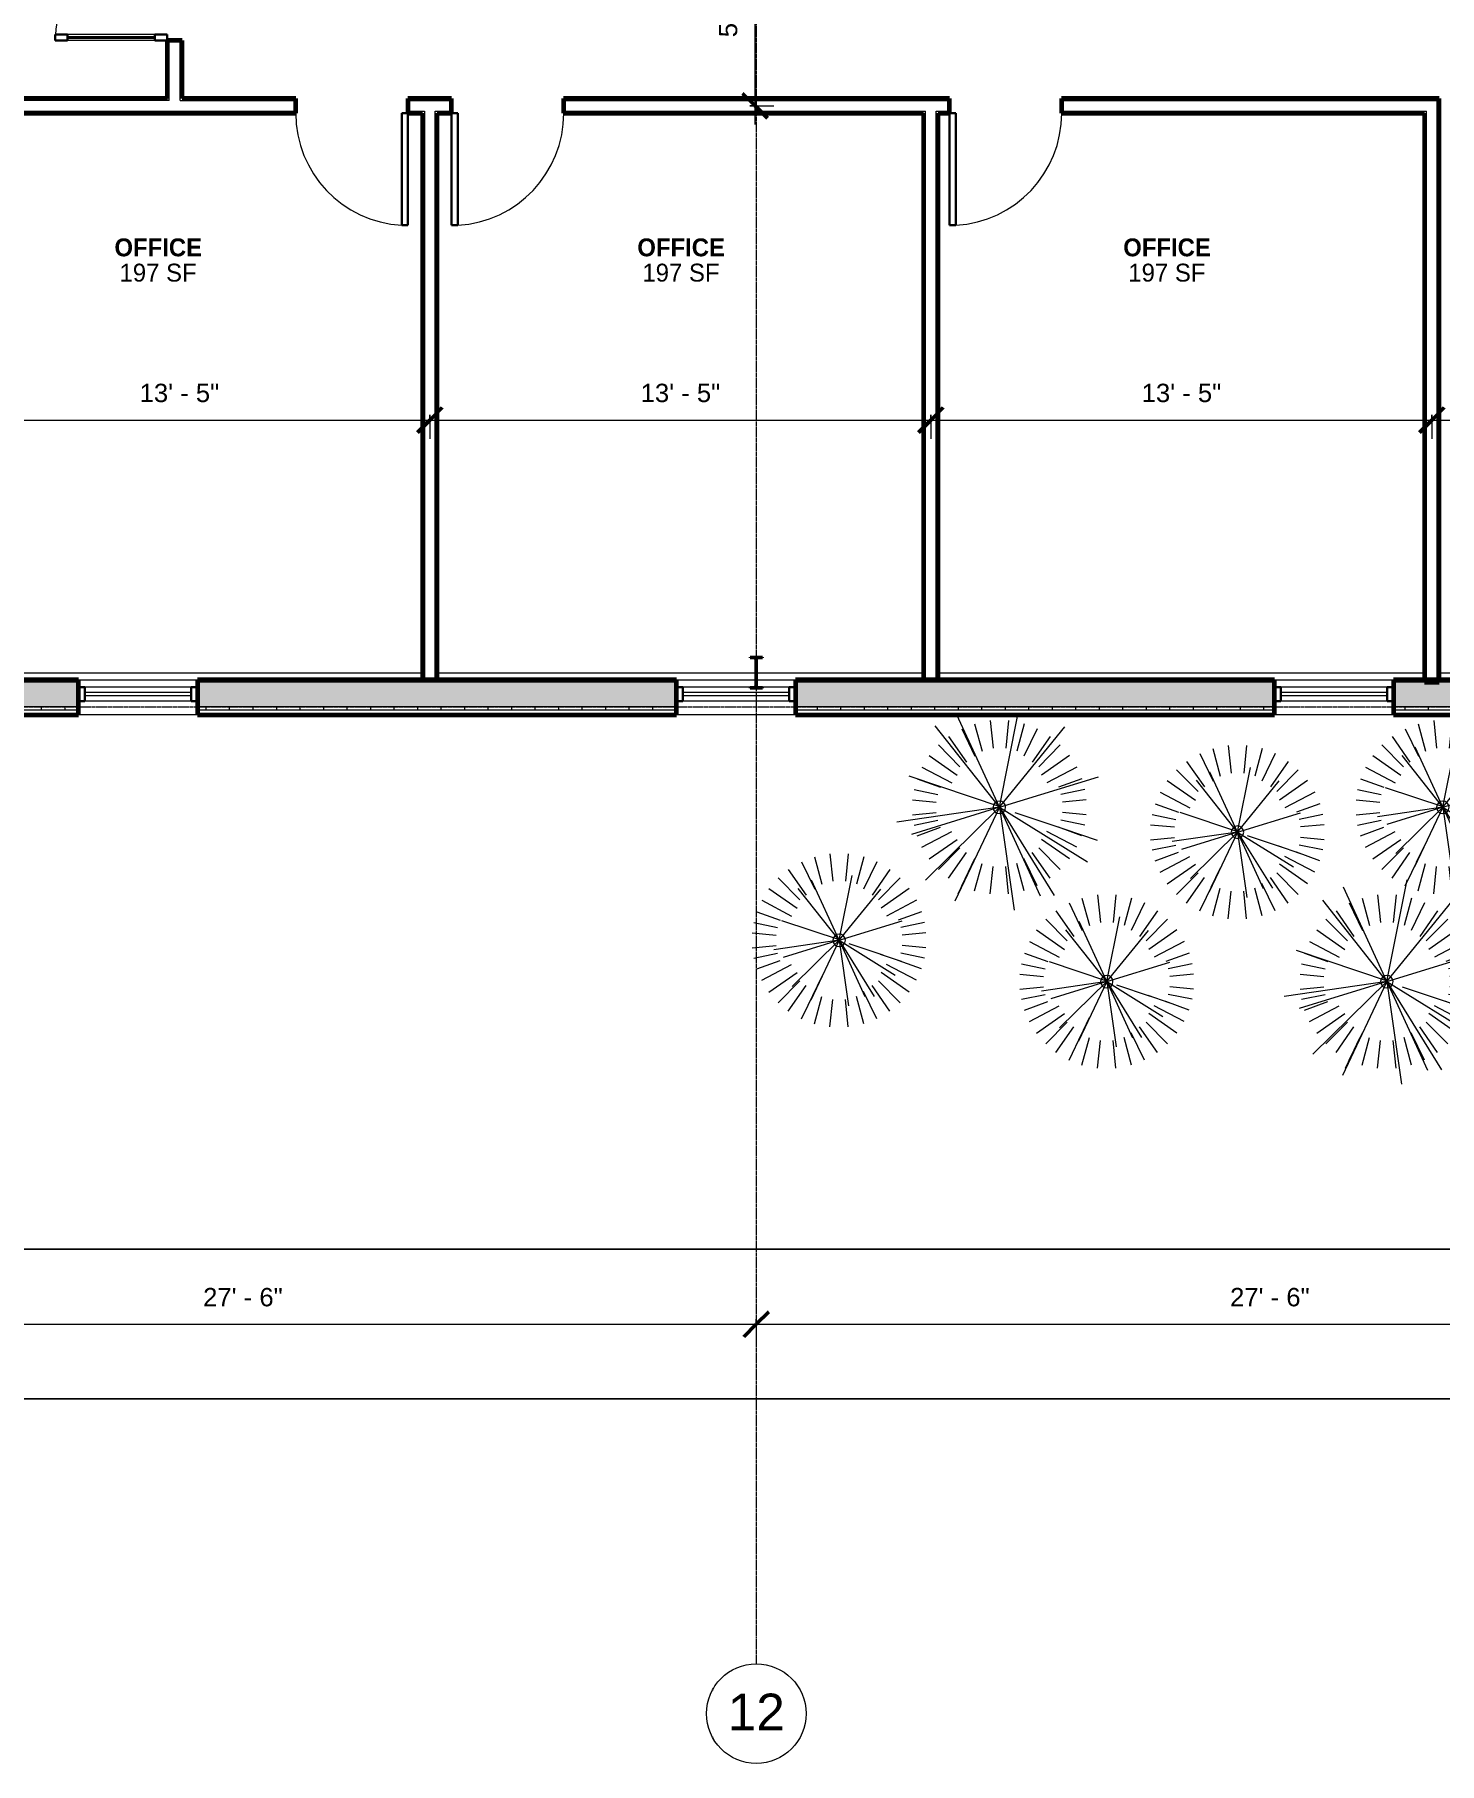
# Model space of a CAD drawing. Header units: inches. Extents: x 30 to 2293, y -1876 to -115.
# Drawn here: x 1138 to 1590, y -1876 to -1320 of the extents above; entities that cross this region are included whole.
import ezdxf

# ---------------------------------------------------------------- set-up
doc = ezdxf.new("R2010")
doc.units = ezdxf.units.IN
doc.header["$MEASUREMENT"] = 0
doc.linetypes.add('Grid Line 1_2_', pattern=[0.875, 0.5, -0.125, 0.125, -0.125])
for name, color, linetype, lineweight in [('A-ANNO-DIMS', 211, 'Continuous', 9), ('A-ANNO-DIMS-64', 211, 'Continuous', 9), ('A-AREA-IDEN', 2, 'Continuous', 9), ('A-DOOR', 31, 'Continuous', 18), ('A-DOOR-GLAZ', 31, 'Continuous', 40), ('A-GLAZ-CURT', 52, 'Continuous', 9), ('A-GLAZ-CWMG', 51, 'Continuous', 9), ('A-WALL', 113, 'Continuous', 18), ('A-WALL-PATT', 111, 'Continuous', 60), ('C-TOPO', 7, 'Continuous', 9), ('I-WALL', 2, 'Continuous', 18), ('L-PLNT', 71, 'Continuous', 9), ('L-SITE-WALL', 31, 'Continuous', 18), ('S-COLS', 52, 'Continuous', 9), ('S-GRID', 1, 'Continuous', 9), ('S-GRID-IDEN', 1, 'Continuous', 9)]:
    doc.layers.add(name, color=color, linetype=linetype, lineweight=lineweight)
doc.styles.add('Arial', font='arial.ttf', dxfattribs={"height": 5.901198})
doc.styles.add('Arial_1', font='arial.ttf', dxfattribs={"height": 11.802395})
doc.styles.add('Century Gothic', font='GOTHIC.TTF', dxfattribs={"height": 5.748447})
doc.styles.add('Century Gothic_B', font='GOTHICB.TTF', dxfattribs={"height": 5.744479})
doc.dimstyles.new('Linear_-_3_32__Arial_1', dxfattribs={"dimscale": 12, "dimtxt": 6, "dimasz": 0.666667, "dimexe": 0.5, "dimexo": 0.333333, "dimgap": 0.333333, "dimtad": 1, "dimdec": 0, "dimzin": 1, "dimdsep": 46, "dimlunit": 4, "dimtxsty": 'Arial', "dimblk1": 'OBLIQUE', "dimblk2": 'OBLIQUE', "dimsah": 1, "dimcen": 0.09, "dimdle": 0.5, "dimazin": 0, "dimtfac": 1, "dimtdec": 4, "dimtix": 1, "dimtmove": 0, "dimatfit": 3, "dimfxl": 1, "dimtvp": 1, "dimfrac": 2, "dimtolj": 1, "dimtzin": 0, "dimarcsym": 2})
doc.dimstyles.new('Linear_-_3_32__Arial_3', dxfattribs={"dimscale": 12, "dimtxt": 6, "dimasz": 0.666667, "dimexe": 0.5, "dimexo": 0.333333, "dimgap": 0.333333, "dimtad": 1, "dimdec": 0, "dimzin": 1, "dimdsep": 46, "dimlunit": 4, "dimtxsty": 'Arial', "dimblk1": 'OBLIQUE', "dimblk2": 'OBLIQUE', "dimsah": 1, "dimcen": 0.09, "dimdle": 0.5, "dimazin": 0, "dimtfac": 1, "dimtdec": 4, "dimtix": 1, "dimtmove": 0, "dimatfit": 3, "dimfxl": 1, "dimtvp": 1, "dimfrac": 2, "dimtolj": 1, "dimtzin": 0, "dimarcsym": 2})
pattern_1 = [(0, (0, 0), (20.48, 5.12), [0.845, -14.515, 0.845, -14.515, -81.92]), (0, (0, 0), (20.48, 5.12), [-30.72, 0.845, -29.875, 0.845, -14.515, -35.84]), (0, (0, 0), (20.48, 5.12), [-76.8, 0.845, -9.395, 0.845, -24.755]), (120, (7.68, 2.56), (-14.67405, 15.1762), [0.845, -14.515, 0.845, -14.515, -81.92]), (120, (7.68, 2.56), (-14.67405, 15.1762), [-30.72, 0.845, -29.875, 0.845, -14.515, -35.84]), (120, (7.68, 2.56), (-14.67405, 15.1762), [-76.8, 0.845, -9.395, 0.845, -24.755]), (240, (10.24, 12.8), (-5.80595, -20.2962), [0.845, -14.515, 0.845, -14.515, -81.92]), (240, (10.24, 12.8), (-5.80595, -20.2962), [-30.72, 0.845, -29.875, 0.845, -14.515, -35.84]), (240, (10.24, 12.8), (-5.80595, -20.2962), [-76.8, 0.845, -9.395, 0.845, -24.755])]

# ---------------------------------------------------------------- blocks, each defined once
blk = doc.blocks.new('Rectangular Mullion - Exterior 2_ x 4_5_-607528-Floor Plan - Office Annex')
at = {"layer": 'A-GLAZ-CWMG', "color": 50, "lineweight": 30}
for p, q in [((-1, 1.5), (1, 1.5)), ((-1, -3), (-1, 1.5)), ((1, 1.5), (1, -3)), ((1, -3), (-1, -3))]:
    blk.add_line(p, q, dxfattribs=at)
blk = doc.blocks.new('System Panel - Exterior Glazing-607532-Floor Plan - Office Annex')
at = {"layer": 'A-GLAZ-CURT', "color": 10, "lineweight": 18}
for p, q in [((17.09375, 1.25), (-17.09375, 1.25)), ((-17.09375, 1.25), (-17.09375, 0.25)), ((-17.09375, 0.25), (17.09375, 0.25)), ((17.09375, 0.25), (17.09375, 1.25))]:
    blk.add_line(p, q, dxfattribs=at)
at = {"layer": 'A-GLAZ-CURT', "color": 130}
for p, q in [((-17.09375, 0.25), (-17.09375, 1.25)), ((17.09375, 1.25), (17.09375, 0.25))]:
    blk.add_line(p, q, dxfattribs=at)
at = {"layer": 'A-GLAZ-CURT', "color": 254}
for p, q in [((17.09375, 1.25), (-17.09375, 1.25)), ((-17.09375, 0.25), (17.09375, 0.25))]:
    blk.add_line(p, q, dxfattribs=at)
blk = doc.blocks.new('Rectangular Mullion - Exterior 2_ x 4_5_-435687-Floor Plan - Office Annex')
at = {"layer": 'A-GLAZ-CWMG', "color": 7}
for p, q in [((1188.75, -1530.09), (1154.56, -1530.09)), ((1188.75, -1534.59), (1154.56, -1534.59))]:
    blk.add_line(p, q, dxfattribs=at)
blk = doc.blocks.new('RPC Shrub - Thevetia 5_-6_-452055-Floor Plan - Office Annex')
at = {"layer": 'L-PLNT', "color": 252}
for p, q in [((0, 0), (-13.93, 30.29)), ((-2.95, 27.84), (-2.02, 18.97)), ((0, 0), (6.52, 32.7)), ((2.95, 27.84), (2.02, 18.97)), ((0, 0), (-20.61, 26.21)), ((-16.33, 22.75), (-10.57, 14.53)), ((-12.09, 25.26), (-7.86, 16.43)), ((-7.96, 26.84), (-5.59, 18.01)), ((0, 0), (21.02, 25.88)), ((7.96, 26.84), (5.59, 18.01)), ((12.09, 25.26), (7.86, 16.43)), ((16.33, 22.75), (10.57, 14.53)), ((-19.56, 20.03), (-12.68, 13.05)), ((19.56, 20.03), (12.68, 13.05)), ((-24.88, 12.85), (-15.27, 7.81)), ((-22.54, 16.61), (-13.53, 10.3)), ((22.54, 16.61), (13.53, 10.3)), ((24.88, 12.85), (15.27, 7.81)), ((-29.1, 10.08), (0.46, 0.17)), ((-27.42, 5.69), (-19.78, 4.12)), ((-26.46, 9.16), (-18.94, 6.43)), ((0, 0), (31.86, 9.81)), ((26.46, 9.16), (18.94, 6.43)), ((27.42, 5.69), (19.78, 4.12)), ((0, 0), (-33, -4.76)), ((0, 0), (-28.22, -8.69)), ((-27.9, 2.4), (-20.28, 1.69)), ((0, 0), (-23.79, -23.36)), ((0, 0), (-14.27, -30.13)), ((0, 0), (13.06, -28.42)), ((0, 0), (4.76, -33)), ((0, 0), (17.61, -28.31)), ((0, 0), (28.36, -17.54)), ((27.9, 2.4), (20.28, 1.69)), ((-27.9, -2.4), (-20.28, -1.69)), ((-27.42, -5.69), (-19.78, -4.12)), ((4.91, -1.65), (22, -7.37)), ((27.42, -5.69), (19.78, -4.12)), ((27.9, -2.4), (20.28, -1.69)), ((-26.46, -9.16), (-18.94, -6.43)), ((-24.88, -12.85), (-15.27, -7.81)), ((-22.54, -16.61), (-13.53, -10.3)), ((22.54, -16.61), (13.53, -10.3)), ((24.88, -12.85), (15.27, -7.81)), ((26.46, -9.16), (18.94, -6.43)), ((31.57, -10.71), (20.84, -7.07)), ((-19.56, -20.03), (-12.68, -13.05)), ((-16.33, -22.75), (-10.57, -14.53)), ((-12.09, -25.26), (-7.86, -16.43)), ((12.09, -25.26), (7.86, -16.43)), ((16.33, -22.75), (10.57, -14.53)), ((19.56, -20.03), (12.68, -13.05)), ((-13.3, -27.78), (-8.64, -18.07)), ((-7.96, -26.84), (-5.59, -18.01)), ((-2.95, -27.84), (-2.02, -18.97)), ((2.95, -27.84), (2.02, -18.97)), ((7.96, -26.84), (5.59, -18.01))]:
    blk.add_line(p, q, dxfattribs=at)
for start, end in [(360, 180), (180, 360)]:
    blk.add_arc((0, 0), 2, start, end, dxfattribs=at)
blk = doc.blocks.new('RPC Shrub - Thevetia 5_-6_-V35-Floor Plan - Office Annex')
at = {"layer": 'L-PLNT', "color": 252}
for p, q in [((0, 0), (-13.68, 29.75)), ((-2.95, 27.84), (-2.02, 18.97)), ((0, 0), (5.94, 29.75)), ((2.95, 27.84), (2.02, 18.97)), ((0, 0), (-20.61, 26.21)), ((-16.33, 22.75), (-10.57, 14.53)), ((-12.09, 25.26), (-7.86, 16.43)), ((-7.96, 26.84), (-5.59, 18.01)), ((0, 0), (21.02, 25.88)), ((7.96, 26.84), (5.59, 18.01)), ((12.09, 25.26), (7.86, 16.43)), ((16.33, 22.75), (10.57, 14.53)), ((-19.56, 20.03), (-12.68, 13.05)), ((19.56, 20.03), (12.68, 13.05)), ((-24.88, 12.85), (-15.27, 7.81)), ((-22.54, 16.61), (-13.53, 10.3)), ((22.54, 16.61), (13.53, 10.3)), ((24.88, 12.85), (15.27, 7.81)), ((-29.1, 10.08), (0.46, 0.17)), ((-27.42, 5.69), (-19.78, 4.12)), ((-26.46, 9.16), (-18.94, 6.43)), ((0, 0), (31.86, 9.81)), ((26.46, 9.16), (18.94, 6.43)), ((27.42, 5.69), (19.78, 4.12)), ((0, 0), (-33, -4.76)), ((0, 0), (-28.22, -8.69)), ((-27.9, 2.4), (-20.28, 1.69)), ((0, 0), (-23.79, -23.36)), ((0, 0), (-14.27, -30.13)), ((0, 0), (13.06, -28.42)), ((0, 0), (4.76, -33)), ((0, 0), (17.61, -28.31)), ((0, 0), (28.36, -17.54)), ((27.9, 2.4), (20.28, 1.69)), ((-27.9, -2.4), (-20.28, -1.69)), ((-27.42, -5.69), (-19.78, -4.12)), ((4.91, -1.65), (22, -7.37)), ((27.42, -5.69), (19.78, -4.12)), ((27.9, -2.4), (20.28, -1.69)), ((-26.46, -9.16), (-18.94, -6.43)), ((-24.88, -12.85), (-15.27, -7.81)), ((-22.54, -16.61), (-13.53, -10.3)), ((22.54, -16.61), (13.53, -10.3)), ((24.88, -12.85), (15.27, -7.81)), ((26.46, -9.16), (18.94, -6.43)), ((31.57, -10.71), (20.84, -7.07)), ((-19.56, -20.03), (-12.68, -13.05)), ((-16.33, -22.75), (-10.57, -14.53)), ((-12.09, -25.26), (-7.86, -16.43)), ((12.09, -25.26), (7.86, -16.43)), ((16.33, -22.75), (10.57, -14.53)), ((19.56, -20.03), (12.68, -13.05)), ((-13.3, -27.78), (-8.64, -18.07)), ((-7.96, -26.84), (-5.59, -18.01)), ((-2.95, -27.84), (-2.02, -18.97)), ((2.95, -27.84), (2.02, -18.97)), ((7.96, -26.84), (5.59, -18.01))]:
    blk.add_line(p, q, dxfattribs=at)
for start, end in [(360, 180), (180, 360)]:
    blk.add_arc((0, 0), 2, start, end, dxfattribs=at)
blk = doc.blocks.new('RPC Shrub - Acacia  3_-6_-452061-Floor Plan - Office Annex')
at = {"layer": 'L-PLNT', "color": 252}
for p, q in [((-2.95, 27.84), (-2.02, 18.97)), ((2.95, 27.84), (2.02, 18.97)), ((-16.33, 22.75), (-10.57, 14.53)), ((-12.09, 25.26), (-7.86, 16.43)), ((-7.96, 26.84), (-5.59, 18.01)), ((7.96, 26.84), (5.59, 18.01)), ((12.09, 25.26), (7.86, 16.43)), ((16.33, 22.75), (10.57, 14.53)), ((-19.56, 20.03), (-12.68, 13.05)), ((0, 0), (-13.12, 16.68)), ((0, 0), (-8.86, 19.28)), ((0, 0), (4.15, 20.81)), ((19.56, 20.03), (12.68, 13.05)), ((-24.88, 12.85), (-15.27, 7.81)), ((-22.54, 16.61), (-13.53, 10.3)), ((0, 0), (13.37, 16.47)), ((22.54, 16.61), (13.53, 10.3)), ((24.88, 12.85), (15.27, 7.81)), ((-27.42, 5.69), (-19.78, 4.12)), ((-26.46, 9.16), (-18.94, 6.43)), ((-18.52, 6.41), (0.29, 0.11)), ((0, 0), (20.28, 6.24)), ((26.46, 9.16), (18.94, 6.43)), ((27.42, 5.69), (19.78, 4.12)), ((-27.9, 2.4), (-20.28, 1.69)), ((0, 0), (-21, -3.03)), ((0, 0), (-17.96, -5.53)), ((0, 0), (-15.14, -14.87)), ((0, 0), (-9.08, -19.18)), ((0, 0), (8.31, -18.09)), ((0, 0), (3.03, -21)), ((0, 0), (11.21, -18.01)), ((0, 0), (18.04, -11.16)), ((27.9, 2.4), (20.28, 1.69)), ((-27.9, -2.4), (-20.28, -1.69)), ((-27.42, -5.69), (-19.78, -4.12)), ((3.13, -1.05), (14, -4.69)), ((20.09, -6.82), (13.26, -4.5)), ((27.42, -5.69), (19.78, -4.12)), ((27.9, -2.4), (20.28, -1.69)), ((-26.46, -9.16), (-18.94, -6.43)), ((-24.88, -12.85), (-15.27, -7.81)), ((-22.54, -16.61), (-13.53, -10.3)), ((22.54, -16.61), (13.53, -10.3)), ((24.88, -12.85), (15.27, -7.81)), ((26.46, -9.16), (18.94, -6.43)), ((-19.56, -20.03), (-12.68, -13.05)), ((-16.33, -22.75), (-10.57, -14.53)), ((-12.09, -25.26), (-7.86, -16.43)), ((-8.46, -17.68), (-5.5, -11.5)), ((12.09, -25.26), (7.86, -16.43)), ((16.33, -22.75), (10.57, -14.53)), ((19.56, -20.03), (12.68, -13.05)), ((-7.96, -26.84), (-5.59, -18.01)), ((-2.95, -27.84), (-2.02, -18.97)), ((2.95, -27.84), (2.02, -18.97)), ((7.96, -26.84), (5.59, -18.01))]:
    blk.add_line(p, q, dxfattribs=at)
for start, end in [(360, 180), (180, 360)]:
    blk.add_arc((0, 0), 2, start, end, dxfattribs=at)
blk = doc.blocks.new('Rectangular Mullion - Exterior 2_ x 4_5_-V37-Floor Plan - Office Annex')
at = {"layer": 'A-GLAZ-CWMG', "color": 7}
for p, q in [((1369.91, -1530.09), (1346.72, -1530.09)), ((1380.9, -1530.09), (1370.72, -1530.09)), ((1380.9, -1534.59), (1346.72, -1534.59))]:
    blk.add_line(p, q, dxfattribs=at)
blk = doc.blocks.new('Grid - Grid Head - Circle-50561-Floor Plan - Office Annex')
at = {"layer": 'S-GRID-IDEN', "color": 7}
blk.add_circle((0, 0), 0.25, dxfattribs=at)
blk = doc.blocks.new('Open Source Metal Building_Exterior_rvt-1-Floor Plan - Office Annex')
at = {"layer": 'A-WALL-PATT', "lineweight": 9}
h = blk.add_hatch(dxfattribs=at)
h.set_pattern_fill('FP_2', color=8, style=0, pattern_type=2)
h.set_pattern_definition([(161.57, (0.32, 0.32), (-2.56049618, -0.0005374), [0, -18.214, 2.022, 0]), (18.43, (-0.32, 0.32), (-2.56049618, 0.0005374), [0, -18.214, 2.022, 0]), (108.43, (0.32, 0.32), (1.2792209, -6.40087673), [6.07, -14.166]), (71.57, (-0.32, 0.32), (1.2792209, 6.40087673), [6.07, -14.166])])
h.paths.add_polyline_path([(487.19, -1536.46), (576.09, -1536.46), (576.09, -1528.46), (487.19, -1528.46)], flags=0)
h.paths.add_polyline_path([(614.28, -1536.46), (768.25, -1536.46), (768.25, -1528.46), (614.28, -1528.46)], flags=0)
h.paths.add_polyline_path([(806.43, -1536.46), (960.4, -1536.46), (960.4, -1528.46), (806.43, -1528.46)], flags=0)
h.paths.add_polyline_path([(1038.09, -1536.46), (1152.56, -1536.46), (1152.56, -1528.46), (998.59, -1528.46), (998.59, -1536.46)], flags=0)
h.paths.add_polyline_path([(1190.75, -1536.46), (1344.72, -1536.46), (1344.72, -1528.46), (1190.75, -1528.46)], flags=0)
h.paths.add_polyline_path([(1382.9, -1536.46), (1536.87, -1536.46), (1536.87, -1528.46), (1382.9, -1528.46)], flags=0)
h.paths.add_polyline_path([(1575.06, -1536.46), (1709.69, -1536.46), (1709.69, -1528.46), (1575.06, -1528.46)], flags=0)
h = blk.add_hatch(dxfattribs=at)
h.set_pattern_fill('FP_3', style=0, pattern_type=2)
h.set_pattern_definition([(0, (0, 0), (0, 7.554), []), (90, (0, 0), (-7.554, 5e-16), [])])
h.paths.add_polyline_path([(487.19, -1537.46), (576.09, -1537.46), (576.09, -1536.46), (487.19, -1536.46)], flags=0)
h.paths.add_polyline_path([(614.28, -1537.46), (768.25, -1537.46), (768.25, -1536.46), (614.28, -1536.46)], flags=0)
h.paths.add_polyline_path([(806.43, -1537.46), (960.4, -1537.46), (960.4, -1536.46), (806.43, -1536.46)], flags=0)
h.paths.add_polyline_path([(998.59, -1537.46), (1152.56, -1537.46), (1152.56, -1536.46), (998.59, -1536.46)], flags=0)
h.paths.add_polyline_path([(1190.75, -1537.46), (1344.72, -1537.46), (1344.72, -1536.46), (1190.75, -1536.46)], flags=0)
h.paths.add_polyline_path([(1382.9, -1537.46), (1536.87, -1537.46), (1536.87, -1536.46), (1382.9, -1536.46)], flags=0)
h.paths.add_polyline_path([(1575.06, -1537.46), (1709.69, -1537.46), (1709.69, -1536.46), (1575.06, -1536.46)], flags=0)
at = {"layer": 'S-COLS'}
h = blk.add_hatch(dxfattribs=at)
h.set_pattern_fill('FP_4', color=256, style=0, pattern_type=2)
h.set_pattern_definition([(45, (0, 0), (-6.335677, 6.335677), []), (45, (0, 9.6), (-6.335677, 6.335677), [])])
h.paths.add_polyline_path([(1372.31, -1530.46), (1372.31, -1530.19), (1370.97, -1530.19), (1370.59, -1530.03), (1370.43, -1529.65), (1370.43, -1521.27), (1370.59, -1520.89), (1370.97, -1520.73), (1372.31, -1520.73), (1372.31, -1520.46), (1368.31, -1520.46), (1368.31, -1520.73), (1369.65, -1520.73), (1370.04, -1520.89), (1370.2, -1521.27), (1370.2, -1529.65), (1370.04, -1530.03), (1369.65, -1530.19), (1368.31, -1530.19), (1368.31, -1530.46)], flags=0)
at = {"layer": 'A-WALL', "color": 10}
for p, q in [((1152.56, -1528.46), (998.59, -1528.46)), ((1344.72, -1528.46), (1190.75, -1528.46)), ((1536.87, -1528.46), (1382.9, -1528.46)), ((1709.69, -1528.46), (1575.06, -1528.46)), ((1152.56, -1536.46), (998.59, -1536.46)), ((1152.56, -1537.46), (998.59, -1537.46)), ((1344.72, -1536.46), (1190.75, -1536.46)), ((1344.72, -1537.46), (1190.75, -1537.46)), ((1536.87, -1536.46), (1382.9, -1536.46)), ((1536.87, -1537.46), (1382.9, -1537.46)), ((1709.69, -1536.46), (1575.06, -1536.46)), ((1709.69, -1537.46), (1575.06, -1537.46))]:
    blk.add_line(p, q, dxfattribs=at)
at = {"layer": 'C-TOPO'}
for p, q in [((1263.03, -1525.59), (1106.78, -1525.59)), ((1370.2, -1525.59), (1267.78, -1525.59)), ((1424.03, -1525.59), (1370.43, -1525.59)), ((1585.03, -1525.59), (1428.78, -1525.59)), ((1700.2, -1525.59), (1589.78, -1525.59)), ((509.41, -1710.71), (1706.91, -1710.71)), ((1706.91, -1710.71), (509.41, -1710.71)), ((126.49, -1758.71), (2210.15, -1758.71)), ((2210.15, -1758.71), (126.49, -1758.71))]:
    blk.add_line(p, q, dxfattribs=at)
at = {"layer": 'L-SITE-WALL', "color": 250, "lineweight": 60}
for p, q in [((1152.56, -1527.71), (998.59, -1527.71)), ((1152.56, -1538.96), (1152.56, -1527.71)), ((1344.72, -1527.71), (1190.75, -1527.71)), ((1190.75, -1527.71), (1190.75, -1538.96)), ((1344.72, -1538.96), (1344.72, -1527.71)), ((1536.87, -1527.71), (1382.9, -1527.71)), ((1382.9, -1527.71), (1382.9, -1538.96)), ((1536.87, -1538.96), (1536.87, -1527.71)), ((1709.69, -1527.71), (1575.06, -1527.71)), ((1575.06, -1527.71), (1575.06, -1538.96)), ((998.59, -1538.96), (1152.56, -1538.96)), ((1190.75, -1538.96), (1344.72, -1538.96)), ((1382.9, -1538.96), (1536.87, -1538.96)), ((1575.06, -1538.96), (1709.69, -1538.96))]:
    blk.add_line(p, q, dxfattribs=at)
at = {"layer": 'L-SITE-WALL', "color": 10}
for p, q in [((1152.56, -1527.71), (1190.75, -1527.71)), ((1344.72, -1527.71), (1370.2, -1527.71)), ((1370.43, -1527.71), (1382.9, -1527.71)), ((1536.87, -1527.71), (1575.06, -1527.71)), ((1190.75, -1538.96), (1152.56, -1538.96)), ((1382.9, -1538.96), (1344.72, -1538.96)), ((1575.06, -1538.96), (1536.87, -1538.96))]:
    blk.add_line(p, q, dxfattribs=at)
at = {"layer": 'S-COLS', "color": 90, "lineweight": 40}
for p, q in [((1372.31, -1520.46), (1368.31, -1520.46)), ((1368.31, -1520.46), (1368.31, -1520.73)), ((1368.31, -1520.73), (1369.65, -1520.73)), ((1370.2, -1521.27), (1370.2, -1529.65)), ((1370.43, -1529.65), (1370.43, -1521.27)), ((1370.97, -1520.73), (1372.31, -1520.73)), ((1372.31, -1520.73), (1372.31, -1520.46)), ((1369.65, -1530.19), (1368.31, -1530.19)), ((1368.31, -1530.19), (1368.31, -1530.46)), ((1368.31, -1530.46), (1372.31, -1530.46)), ((1372.31, -1530.19), (1370.97, -1530.19)), ((1372.31, -1530.46), (1372.31, -1530.19))]:
    blk.add_line(p, q, dxfattribs=at)
for centre, start, end in [((1369.65, -1521.27), 0, 90), ((1370.97, -1521.27), 90, 180), ((1369.65, -1529.65), 270, 0), ((1370.97, -1529.65), 180, 270)]:
    blk.add_arc(centre, 0.543, start, end, dxfattribs=at)
at = {"layer": 'S-GRID', "linetype": 'Grid Line 1_2_'}
for p, q in [((1370.31, -114.83), (1370.31, -1843.89)), ((62.02, -1536.46), (2260.57, -1536.46))]:
    blk.add_line(p, q, dxfattribs=at)
at = {"lineweight": 9, "extrusion": (0, 0, -1), "rotation": 180}
for p in [(-1153.56, -1533.09), (-1189.75, -1533.09), (-1345.72, -1533.09), (-1381.9, -1533.09), (-1537.87, -1533.09), (-1574.06, -1533.09)]:
    blk.add_blockref('Rectangular Mullion - Exterior 2_ x 4_5_-607528-Floor Plan - Office Annex', p, dxfattribs=at)
at = {"lineweight": 9}
for name, p in [('Rectangular Mullion - Exterior 2_ x 4_5_-435687-Floor Plan - Office Annex', (0, 0)), ('System Panel - Exterior Glazing-607532-Floor Plan - Office Annex', (1171.65, -1533.09)), ('Rectangular Mullion - Exterior 2_ x 4_5_-V37-Floor Plan - Office Annex', (0, 0)), ('System Panel - Exterior Glazing-607532-Floor Plan - Office Annex', (1363.81, -1533.09)), ('Rectangular Mullion - Exterior 2_ x 4_5_-435687-Floor Plan - Office Annex', (384.31, 0)), ('System Panel - Exterior Glazing-607532-Floor Plan - Office Annex', (1555.97, -1533.09)), ('RPC Shrub - Thevetia 5_-6_-V35-Floor Plan - Office Annex', (1448.44, -1568.71)), ('RPC Shrub - Acacia  3_-6_-452061-Floor Plan - Office Annex', (1590.94, -1568.71)), ('RPC Shrub - Acacia  3_-6_-452061-Floor Plan - Office Annex', (1524.94, -1576.71)), ('RPC Shrub - Acacia  3_-6_-452061-Floor Plan - Office Annex', (1396.94, -1611.45)), ('RPC Shrub - Thevetia 5_-6_-452055-Floor Plan - Office Annex', (1572.94, -1624.71)), ('RPC Shrub - Acacia  3_-6_-452061-Floor Plan - Office Annex', (1482.94, -1624.71))]:
    blk.add_blockref(name, p, dxfattribs=at)
at = {"layer": 'S-GRID-IDEN', "insert": (1370.31, -1853.47), "char_height": 11.802, "width": 21.888, "attachment_point": 2, "line_spacing_factor": 0.938532, "style": 'Arial_1', "bg_fill": 3, "box_fill_scale": 1.25, "bg_fill_color": 0, "bg_fill_transparency": 0}
blk.add_mtext('12', dxfattribs=at)
at = {"color": 170, "lineweight": 5, "xscale": 63.99999999999997, "yscale": 63.99999999999997, "zscale": 63.99999999999997, "rotation": 180}
blk.add_blockref('Grid - Grid Head - Circle-50561-Floor Plan - Office Annex', (1370.31, -1859.89), dxfattribs=at)
blk = doc.blocks.new('Single-Flush - 36_ x 84_-340239-Floor Plan - Office Annex')
at = {"layer": 'A-DOOR', "lineweight": 30}
for p, q in [((16, 2.37), (16, 38.39)), ((18, 38.39), (16, 38.39)), ((18, 2.37), (18, 38.39)), ((18, 2.37), (16, 2.37))]:
    blk.add_line(p, q, dxfattribs=at)
at = {"layer": 'A-DOOR', "lineweight": 9}
blk.add_arc((18, 2.37), 36.07, 93.1789, 180, dxfattribs=at)
blk = doc.blocks.new('Single-Flush - 36_ x 84_-340240-Floor Plan - Office Annex')
at = {"layer": 'A-DOOR', "lineweight": 30}
for p, q in [((16, -2.37), (16, -38.39)), ((18, -2.37), (16, -2.37)), ((18, -2.37), (18, -38.39)), ((18, -38.39), (16, -38.39))]:
    blk.add_line(p, q, dxfattribs=at)
at = {"layer": 'A-DOOR', "lineweight": 9}
blk.add_arc((18, -2.37), 36.07, 180, 266.8211, dxfattribs=at)
blk = doc.blocks.new('Single-Glass 1 - 36_ x 84_-564716-Floor Plan - Office Annex')
at = {"layer": 'A-DOOR', "lineweight": 30}
for p, q in [((16, -2.375), (16, -6.375)), ((18, -2.375), (16, -2.375)), ((18, -2.375), (18, -6.375)), ((16, -6.375), (18, -6.375)), ((16, -34.375), (16, -38.375)), ((16, -34.375), (18, -34.375)), ((18, -38.375), (16, -38.375)), ((18, -34.375), (18, -38.375))]:
    blk.add_line(p, q, dxfattribs=at)
at = {"layer": 'A-DOOR', "lineweight": 9}
for p, q in [((16, -6.375), (16, -34.375)), ((18, -6.375), (18, -34.375))]:
    blk.add_line(p, q, dxfattribs=at)
blk.add_arc((18, -2.375), 36, 180, 270, dxfattribs=at)
at = {"layer": 'A-DOOR-GLAZ'}
blk.add_line((17, -34.375), (17, -6.375), dxfattribs=at)
blk = doc.blocks.new('DIMBLOCK2-Floor Plan - Office Annex')
at = {"layer": 'A-ANNO-DIMS-64', "lineweight": 50}
for p, q in [((1104.4, -1444.29), (1108.4, -1440.29)), ((1265.4, -1444.29), (1269.4, -1440.29)), ((1104.4, -1444.29), (1100.4, -1448.29)), ((1265.4, -1444.29), (1261.4, -1448.29))]:
    blk.add_line(p, q, dxfattribs=at)
at = {"layer": 'A-ANNO-DIMS-64'}
for p, q in [((1104.4, -1442.63), (1104.4, -1450.29)), ((1104.4, -1444.29), (1104.4, -1442.63)), ((1265.4, -1442.63), (1265.4, -1450.29)), ((1265.4, -1444.29), (1265.4, -1442.63)), ((1104.4, -1444.29), (1265.4, -1444.29))]:
    blk.add_line(p, q, dxfattribs=at)
at = {"layer": 'A-ANNO-DIMS-64', "color": 0, "insert": (1172.16, -1432.63), "char_height": 5.901, "width": 30.5723, "attachment_point": 1, "line_spacing_factor": 0.938532, "style": 'Arial'}
blk.add_mtext('13\' - 5"', dxfattribs=at)
blk = doc.blocks.new('_Oblique')
at = {"color": 0, "linetype": 'ByBlock', "lineweight": -2}
blk.add_line((-0.5, -0.5), (0.5, 0.5), dxfattribs=at)
blk = doc.blocks.new('DIMBLOCK3-Floor Plan - Office Annex')
at = {"layer": 'A-ANNO-DIMS-64', "lineweight": 50}
for p, q in [((1265.4, -1444.29), (1269.4, -1440.29)), ((1426.4, -1444.29), (1430.4, -1440.29)), ((1265.4, -1444.29), (1261.4, -1448.29)), ((1426.4, -1444.29), (1422.4, -1448.29))]:
    blk.add_line(p, q, dxfattribs=at)
at = {"layer": 'A-ANNO-DIMS-64'}
for p, q in [((1265.4, -1442.63), (1265.4, -1450.29)), ((1265.4, -1444.29), (1265.4, -1442.63)), ((1426.4, -1442.63), (1426.4, -1450.29)), ((1426.4, -1444.29), (1426.4, -1442.63)), ((1265.4, -1444.29), (1426.4, -1444.29))]:
    blk.add_line(p, q, dxfattribs=at)
at = {"layer": 'A-ANNO-DIMS-64', "color": 0, "insert": (1333.16, -1432.63), "char_height": 5.901, "width": 30.5723, "attachment_point": 1, "line_spacing_factor": 0.938532, "style": 'Arial'}
blk.add_mtext('13\' - 5"', dxfattribs=at)
blk = doc.blocks.new('DIMBLOCK4-Floor Plan - Office Annex')
at = {"layer": 'A-ANNO-DIMS-64', "lineweight": 50}
for p, q in [((1426.4, -1444.29), (1430.4, -1440.29)), ((1587.4, -1444.29), (1591.4, -1440.29)), ((1426.4, -1444.29), (1422.4, -1448.29)), ((1587.4, -1444.29), (1583.4, -1448.29))]:
    blk.add_line(p, q, dxfattribs=at)
at = {"layer": 'A-ANNO-DIMS-64'}
for p, q in [((1426.4, -1442.63), (1426.4, -1450.29)), ((1426.4, -1444.29), (1426.4, -1442.63)), ((1587.4, -1442.63), (1587.4, -1450.29)), ((1587.4, -1444.29), (1587.4, -1442.63)), ((1426.4, -1444.29), (1587.4, -1444.29))]:
    blk.add_line(p, q, dxfattribs=at)
at = {"layer": 'A-ANNO-DIMS-64', "color": 0, "insert": (1494.16, -1432.63), "char_height": 5.901, "width": 30.5723, "attachment_point": 1, "line_spacing_factor": 0.938532, "style": 'Arial'}
blk.add_mtext('13\' - 5"', dxfattribs=at)
blk = doc.blocks.new('DIMBLOCK5-Floor Plan - Office Annex')
at = {"layer": 'A-ANNO-DIMS-64'}
for p, q in [((1707.31, -1447.71), (1707.31, -1438.29)), ((1587.4, -1442.63), (1587.4, -1450.29)), ((1587.4, -1444.29), (1587.4, -1442.63)), ((1587.4, -1444.29), (1707.31, -1444.29)), ((1707.31, -1444.29), (1707.31, -1447.71))]:
    blk.add_line(p, q, dxfattribs=at)
at = {"layer": 'A-ANNO-DIMS-64', "lineweight": 50}
for p, q in [((1587.4, -1444.29), (1591.4, -1440.29)), ((1707.31, -1444.29), (1711.31, -1440.29)), ((1587.4, -1444.29), (1583.4, -1448.29)), ((1707.31, -1444.29), (1703.31, -1448.29))]:
    blk.add_line(p, q, dxfattribs=at)
at = {"layer": 'A-ANNO-DIMS-64', "color": 0, "insert": (1634.62, -1432.63), "char_height": 5.901, "width": 30.5723, "attachment_point": 1, "line_spacing_factor": 0.938532, "style": 'Arial'}
blk.add_mtext('10\' - 0"', dxfattribs=at)
blk = doc.blocks.new('DIMBLOCK7-Floor Plan - Office Annex')
at = {"layer": 'A-ANNO-DIMS-64', "lineweight": 50}
for p, q in [((1369.94, -1278.34), (1365.94, -1274.34)), ((1369.94, -1278.34), (1373.94, -1282.34)), ((1369.94, -1343.34), (1365.94, -1339.34)), ((1369.94, -1343.34), (1373.94, -1347.34))]:
    blk.add_line(p, q, dxfattribs=at)
at = {"layer": 'A-ANNO-DIMS-64'}
for p, q in [((1368.29, -1278.34), (1375.94, -1278.34)), ((1369.94, -1278.34), (1368.29, -1278.34)), ((1369.94, -1349.34), (1369.94, -1278.34)), ((1368.29, -1343.34), (1375.94, -1343.34)), ((1369.94, -1343.34), (1368.29, -1343.34))]:
    blk.add_line(p, q, dxfattribs=at)
at = {"layer": 'A-ANNO-DIMS-64', "color": 0, "insert": (1358.29, -1321.31), "char_height": 5.901, "width": 25.1446, "attachment_point": 1, "rotation": 90, "line_spacing_factor": 0.938532, "style": 'Arial'}
blk.add_mtext('5\' - 5"', dxfattribs=at)
blk = doc.blocks.new('DIMBLOCK62-Floor Plan - Office Annex')
at = {"layer": 'A-ANNO-DIMS-64', "lineweight": 50}
for p, q in [((1040.31, -1734.79), (1044.31, -1730.79)), ((1370.31, -1734.79), (1374.31, -1730.79)), ((1040.31, -1734.79), (1036.31, -1738.79)), ((1370.31, -1734.79), (1366.31, -1738.79))]:
    blk.add_line(p, q, dxfattribs=at)
at = {"layer": 'A-ANNO-DIMS-64'}
for p, q in [((1040.31, -1733.13), (1040.31, -1740.79)), ((1040.31, -1734.79), (1040.31, -1733.13)), ((1040.31, -1734.79), (1370.31, -1734.79)), ((1370.31, -1733.13), (1370.31, -1740.79)), ((1370.31, -1734.79), (1370.31, -1733.13))]:
    blk.add_line(p, q, dxfattribs=at)
at = {"layer": 'A-ANNO-DIMS-64', "color": 0, "insert": (1192.57, -1723.13), "char_height": 5.901, "width": 30.5723, "attachment_point": 1, "line_spacing_factor": 0.938532, "style": 'Arial'}
blk.add_mtext('27\' - 6"', dxfattribs=at)
blk = doc.blocks.new('DIMBLOCK63-Floor Plan - Office Annex')
at = {"layer": 'A-ANNO-DIMS-64', "lineweight": 50}
for p, q in [((1370.31, -1734.79), (1374.31, -1730.79)), ((1700.31, -1734.79), (1704.31, -1730.79)), ((1370.31, -1734.79), (1366.31, -1738.79)), ((1700.31, -1734.79), (1696.31, -1738.79))]:
    blk.add_line(p, q, dxfattribs=at)
at = {"layer": 'A-ANNO-DIMS-64'}
for p, q in [((1370.31, -1733.13), (1370.31, -1740.79)), ((1370.31, -1734.79), (1370.31, -1733.13)), ((1370.31, -1734.79), (1700.31, -1734.79)), ((1700.31, -1733.13), (1700.31, -1740.79)), ((1700.31, -1734.79), (1700.31, -1733.13))]:
    blk.add_line(p, q, dxfattribs=at)
at = {"layer": 'A-ANNO-DIMS-64', "color": 0, "insert": (1522.57, -1723.13), "char_height": 5.901, "width": 30.5723, "attachment_point": 1, "line_spacing_factor": 0.938532, "style": 'Arial'}
blk.add_mtext('27\' - 6"', dxfattribs=at)

msp = doc.modelspace()

# ---------------------------------------------------------------- hatches: boundary and pattern name
at = {"layer": 'A-WALL-PATT', "lineweight": 9}
h = msp.add_hatch(dxfattribs=at)
h.set_pattern_fill('FP_1', color=256, style=0, pattern_type=2)
h.set_pattern_definition(pattern_1)
h.paths.add_polyline_path([(1585.65, -1528.46), (1585.65, -1345.71), (1585.03, -1345.71), (1585.03, -1528.46)], flags=0)
h.paths.add_polyline_path([(1585.65, -1276.59), (1585.65, -1248.09), (1585.03, -1248.09), (1585.03, -1276.59)], flags=0)
h.paths.add_polyline_path([(1585.03, -1243.96), (1585.65, -1243.96), (1585.65, -1052.09), (1585.03, -1052.09), (1585.03, -1229.38)], flags=0)
h.paths.add_polyline_path([(1585.65, -1008.02), (1585.65, -867.71), (1585.03, -867.71), (1585.03, -1008.02)], flags=0)
h.paths.add_polyline_path([(1585.03, -795.29), (1585.65, -795.29), (1585.65, -696.46), (1585.03, -696.46), (1585.03, -779.34)], flags=0)
h = msp.add_hatch(dxfattribs=at)
h.set_pattern_fill('FP_1', color=256, style=0, pattern_type=2)
h.set_pattern_definition(pattern_1)
h.paths.add_polyline_path([(1589.78, -1528.46), (1589.78, -1341.59), (1589.15, -1341.59), (1589.15, -1528.46)], flags=0)
h.paths.add_polyline_path([(1589.15, -1280.71), (1589.78, -1280.71), (1589.78, -1052.09), (1589.15, -1052.09), (1589.15, -1280.09)], flags=0)
h.paths.add_polyline_path([(1589.78, -1012.15), (1589.78, -863.59), (1589.15, -863.59), (1589.15, -1012.15)], flags=0)
h.paths.add_polyline_path([(1589.15, -799.41), (1589.78, -799.41), (1589.78, -696.46), (1589.15, -696.46), (1589.15, -795.91)], flags=0)
h = msp.add_hatch(dxfattribs=at)
h.set_pattern_fill('FP_1', color=256, style=0, pattern_type=2)
h.set_pattern_definition(pattern_1)
h.paths.add_polyline_path([(1181.65, -1341.59), (1181.65, -1322.4), (1181.03, -1322.4), (1181.03, -1341.59)], flags=0)
h.paths.add_polyline_path([(1181.03, -1286.4), (1181.65, -1286.4), (1181.65, -863.59), (1181.03, -863.59), (1181.03, -1279.38)], flags=0)
h = msp.add_hatch(dxfattribs=at)
h.set_pattern_fill('FP_1', color=256, style=0, pattern_type=2)
h.set_pattern_definition(pattern_1)
h.paths.add_polyline_path([(1185.15, -1340.96), (1185.78, -1340.96), (1185.78, -1322.4), (1185.15, -1322.4)], flags=0)
h.paths.add_polyline_path([(1185.15, -1286.4), (1185.78, -1286.4), (1185.78, -1277.71), (1185.15, -1277.71), (1185.15, -1279.38)], flags=0)
h.paths.add_polyline_path([(1185.78, -1273.59), (1185.78, -1176.84), (1185.15, -1176.84), (1185.15, -1273.59)], flags=0)
h.paths.add_polyline_path([(1185.15, -1172.71), (1185.78, -1172.71), (1185.78, -1069.71), (1185.15, -1069.71), (1185.15, -1079.37)], flags=0)
h.paths.add_polyline_path([(1185.78, -1065.59), (1185.78, -968.71), (1185.15, -968.71), (1185.15, -1065.59)], flags=0)
h.paths.add_polyline_path([(1185.15, -964.59), (1185.78, -964.59), (1185.78, -867.71), (1185.15, -867.71), (1185.15, -879.35)], flags=0)
h = msp.add_hatch(dxfattribs=at)
h.set_pattern_fill('FP_1', color=256, style=0, pattern_type=2)
h.set_pattern_definition(pattern_1)
h.paths.add_polyline_path([(1589.15, -1341.59), (1589.78, -1341.59), (1589.78, -1340.96), (1468.4, -1340.96), (1468.4, -1341.59), (1559.01, -1341.59)], flags=0)
h.paths.add_polyline_path([(1432.4, -1341.59), (1432.4, -1340.96), (1308.4, -1340.96), (1308.4, -1341.59), (1428.78, -1341.59)], flags=0)
h.paths.add_polyline_path([(1258.4, -1341.59), (1272.4, -1341.59), (1272.4, -1340.96), (1258.4, -1340.96)], flags=0)
h.paths.add_polyline_path([(1168.32, -1341.59), (1181.03, -1341.59), (1181.03, -1340.96), (1102.03, -1340.96), (1102.03, -1341.59), (1102.65, -1341.59)], flags=0)
h.paths.add_polyline_path([(1222.4, -1341.59), (1222.4, -1340.96), (1185.15, -1340.96), (1185.15, -1341.59)], flags=0)
h = msp.add_hatch(dxfattribs=at)
h.set_pattern_fill('FP_1', color=256, style=0, pattern_type=2)
h.set_pattern_definition(pattern_1)
h.paths.add_polyline_path([(1585.03, -1345.71), (1585.65, -1345.71), (1585.65, -1345.09), (1468.4, -1345.09), (1468.4, -1345.71), (1559.01, -1345.71)], flags=0)
h.paths.add_polyline_path([(1263.65, -1345.71), (1263.65, -1345.09), (1258.4, -1345.09), (1258.4, -1345.71), (1263.03, -1345.71)], flags=0)
h.paths.add_polyline_path([(1432.4, -1345.71), (1432.4, -1345.09), (1428.15, -1345.09), (1428.15, -1345.71), (1428.78, -1345.71)], flags=0)
h.paths.add_polyline_path([(1424.65, -1345.71), (1424.65, -1345.09), (1308.4, -1345.09), (1308.4, -1345.71), (1424.03, -1345.71)], flags=0)
h.paths.add_polyline_path([(1267.15, -1345.71), (1272.4, -1345.71), (1272.4, -1345.09), (1267.15, -1345.09)], flags=0)
h.paths.add_polyline_path([(1222.4, -1345.71), (1222.4, -1345.09), (1106.15, -1345.09), (1106.15, -1345.71), (1168.32, -1345.71)], flags=0)
h = msp.add_hatch(dxfattribs=at)
h.set_pattern_fill('FP_1', color=256, style=0, pattern_type=2)
h.set_pattern_definition(pattern_1)
h.paths.add_polyline_path([(1263.03, -1527.71), (1263.65, -1527.71), (1263.65, -1345.71), (1263.03, -1345.71), (1263.03, -1379.39)], flags=0)
h = msp.add_hatch(dxfattribs=at)
h.set_pattern_fill('FP_1', color=256, style=0, pattern_type=2)
h.set_pattern_definition(pattern_1)
h.paths.add_polyline_path([(1267.15, -1527.71), (1267.78, -1527.71), (1267.78, -1345.71), (1267.15, -1345.71), (1267.15, -1379.39)], flags=0)
h = msp.add_hatch(dxfattribs=at)
h.set_pattern_fill('FP_1', color=256, style=0, pattern_type=2)
h.set_pattern_definition(pattern_1)
h.paths.add_polyline_path([(1424.65, -1527.71), (1424.65, -1345.71), (1424.03, -1345.71), (1424.03, -1527.71)], flags=0)
h = msp.add_hatch(dxfattribs=at)
h.set_pattern_fill('FP_1', color=256, style=0, pattern_type=2)
h.set_pattern_definition(pattern_1)
h.paths.add_polyline_path([(1428.78, -1527.71), (1428.78, -1345.71), (1428.15, -1345.71), (1428.15, -1527.71)], flags=0)

# ---------------------------------------------------------------- linework, layer by layer
at = {"layer": 'A-WALL'}
for p, q in [((1181.65, -1341.59), (1181.65, -1322.4)), ((1185.15, -1341.59), (1185.15, -1322.4)), ((1181.65, -1341.59), (1102.65, -1341.59)), ((1181.03, -1341.59), (1181.03, -1340.96)), ((1185.15, -1341.59), (1222.4, -1341.59)), ((1258.4, -1341.59), (1272.4, -1341.59)), ((1308.4, -1341.59), (1432.4, -1341.59)), ((1468.4, -1341.59), (1589.15, -1341.59)), ((1589.15, -1528.46), (1589.15, -1341.59)), ((1106.15, -1345.09), (1222.4, -1345.09)), ((1258.4, -1345.09), (1263.65, -1345.09)), ((1263.65, -1345.09), (1263.65, -1527.71)), ((1267.15, -1527.71), (1267.15, -1345.09)), ((1267.15, -1345.09), (1272.4, -1345.09)), ((1308.4, -1345.09), (1424.65, -1345.09)), ((1424.65, -1527.71), (1424.65, -1345.09)), ((1428.15, -1345.09), (1432.4, -1345.09)), ((1428.15, -1527.71), (1428.15, -1345.09)), ((1468.4, -1345.09), (1585.65, -1345.09)), ((1585.65, -1528.46), (1585.65, -1345.09))]:
    msp.add_line(p, q, dxfattribs=at)
at = {"layer": 'I-WALL', "lineweight": 60}
for p, q in [((1181.03, -1322.4), (1181.03, -1340.96)), ((1185.78, -1322.4), (1181.03, -1322.4)), ((1185.78, -1340.96), (1185.78, -1322.4)), ((1181.03, -1340.96), (1102.03, -1340.96)), ((1222.4, -1340.96), (1185.78, -1340.96)), ((1222.4, -1345.71), (1222.4, -1340.96)), ((1272.4, -1340.96), (1258.4, -1340.96)), ((1258.4, -1340.96), (1258.4, -1345.71)), ((1272.4, -1345.71), (1272.4, -1340.96)), ((1432.4, -1340.96), (1308.4, -1340.96)), ((1308.4, -1340.96), (1308.4, -1345.71)), ((1432.4, -1345.71), (1432.4, -1340.96)), ((1589.78, -1340.96), (1468.4, -1340.96)), ((1468.4, -1340.96), (1468.4, -1345.71)), ((1589.78, -1528.46), (1589.78, -1340.96)), ((1106.78, -1345.71), (1222.4, -1345.71)), ((1258.4, -1345.71), (1263.03, -1345.71)), ((1263.03, -1345.71), (1263.03, -1527.71)), ((1267.78, -1527.71), (1267.78, -1345.71)), ((1267.78, -1345.71), (1272.4, -1345.71)), ((1308.4, -1345.71), (1424.03, -1345.71)), ((1424.03, -1345.71), (1424.03, -1527.71)), ((1428.78, -1345.71), (1432.4, -1345.71)), ((1428.78, -1527.71), (1428.78, -1345.71)), ((1468.4, -1345.71), (1585.03, -1345.71)), ((1585.03, -1345.71), (1585.03, -1528.46)), ((1263.03, -1527.71), (1267.78, -1527.71)), ((1424.03, -1527.71), (1428.78, -1527.71)), ((1585.03, -1528.46), (1589.78, -1528.46))]:
    msp.add_line(p, q, dxfattribs=at)

# ---------------------------------------------------------------- block references
at = {"layer": 'A-DOOR'}
for name, p, rotation in [('Single-Glass 1 - 36_ x 84_-564716-Floor Plan - Office Annex', (1183.4, -1304.4), 270.0000000000001), ('Single-Flush - 36_ x 84_-340239-Floor Plan - Office Annex', (1290.4, -1343.34), 180), ('Single-Flush - 36_ x 84_-340239-Floor Plan - Office Annex', (1450.4, -1343.34), 180)]:
    msp.add_blockref(name, p, dxfattribs=dict(at, rotation=rotation))
msp.add_blockref('Single-Flush - 36_ x 84_-340240-Floor Plan - Office Annex', (1240.4, -1343.34), dxfattribs=at)

# ---------------------------------------------------------------- texts
at = {"layer": 'A-AREA-IDEN', "attachment_point": 2}
for s, insert, char_height, width, line_spacing_factor, style in [('OFFICE', (1178.15, -1385.95), 5.744, 32.4, 0.984796, 'Century Gothic_B'), ('OFFICE', (1346.17, -1385.95), 5.744, 32.4, 0.984796, 'Century Gothic_B'), ('OFFICE', (1502.31, -1385.95), 5.744, 32.4, 0.984796, 'Century Gothic_B'), ('197 SF', (1178.09, -1394.06), 5.748, 27.648, 0.984117, 'Century Gothic'), ('197 SF', (1346.11, -1394.06), 5.748, 27.648, 0.984117, 'Century Gothic'), ('197 SF', (1502.26, -1394.06), 5.748, 27.648, 0.984117, 'Century Gothic')]:
    msp.add_mtext(s, dxfattribs=dict(at, insert=insert, char_height=char_height, width=width, line_spacing_factor=line_spacing_factor, style=style))

# ---------------------------------------------------------------- dimensions: what is measured, and where the dimension line sits
at = {"layer": 'A-ANNO-DIMS'}
dim = msp.add_linear_dim(base=(1369.94, -1278.34), p1=(1364.29, -1343.34), p2=(1364.29, -1278.34), angle=90, dimstyle='Linear_-_3_32__Arial_1', override={"dimpost": '<>', "dimfxl": 65}, dxfattribs=at)
dim.commit()
dim.dimension.update_dxf_attribs({"geometry": 'DIMBLOCK7-Floor Plan - Office Annex', "text_midpoint": (1362.94, -1310.84)})
for base, p1, p2, dimstyle, override, picture, middle in [((1265.4, -1444.29), (1104.4, -1438.63), (1265.4, -1438.63), 'Linear_-_3_32__Arial_1', {"dimpost": '<>', "dimfxl": 161}, 'DIMBLOCK2-Floor Plan - Office Annex', (1184.9, -1437.27)), ((1426.4, -1444.29), (1265.4, -1438.63), (1426.4, -1438.63), 'Linear_-_3_32__Arial_1', {"dimpost": '<>', "dimfxl": 161}, 'DIMBLOCK3-Floor Plan - Office Annex', (1345.9, -1437.27)), ((1587.4, -1444.29), (1426.4, -1438.63), (1587.4, -1438.63), 'Linear_-_3_32__Arial_1', {"dimpost": '<>', "dimfxl": 161}, 'DIMBLOCK4-Floor Plan - Office Annex', (1506.9, -1437.27)), ((1707.31, -1444.29), (1587.4, -1438.63), (1707.31, -1451.71), 'Linear_-_3_32__Arial_1', {"dimpost": '<>', "dimfxl": 120.620503}, 'DIMBLOCK5-Floor Plan - Office Annex', (1647.36, -1437.27)), ((1370.31, -1734.79), (1040.31, -1729.13), (1370.31, -1729.13), 'Linear_-_3_32__Arial_3', {"dimpost": '<>', "dimfxl": 330}, 'DIMBLOCK62-Floor Plan - Office Annex', (1205.31, -1727.78)), ((1700.31, -1734.79), (1370.31, -1729.13), (1700.31, -1729.13), 'Linear_-_3_32__Arial_3', {"dimpost": '<>', "dimfxl": 330}, 'DIMBLOCK63-Floor Plan - Office Annex', (1535.31, -1727.78))]:
    dim = msp.add_linear_dim(base=base, p1=p1, p2=p2, dimstyle=dimstyle, override=override, dxfattribs=at)
    dim.commit()
    dim.dimension.update_dxf_attribs({"geometry": picture, "text_midpoint": middle})

# ---------------------------------------------------------------- next in the draw order: block references
at = {"lineweight": 5}
msp.add_blockref('Open Source Metal Building_Exterior_rvt-1-Floor Plan - Office Annex', (0, 0), dxfattribs=at)

doc.saveas('drawing.dxf')
